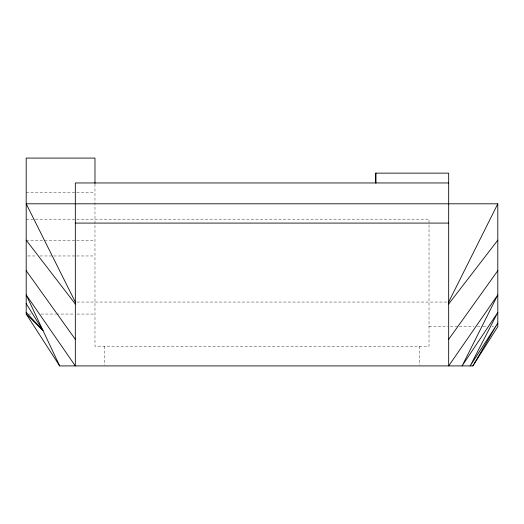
<?xml version="1.0" encoding="UTF-8"?>
<svg xmlns="http://www.w3.org/2000/svg" width="524" height="524" viewBox="0 0 524 524"><rect width="100%" height="100%" fill="white"/><g stroke="black" fill="none" stroke-linecap="round" stroke-linejoin="round"><path stroke-width="0.39" stroke-dasharray="2.62 1.97" d="M26.2 192.295L94.975 192.295M26.2 219.183L429.025 219.17L429.025 346.266L94.975 346.266L94.975 184.153M26.2 240.509L94.975 240.509M27.818 255.967L36.844 255.967M39.955 255.967L52.898 255.967M53.71 255.967L94.975 255.967M76.963 302.053L447.856 302.053M28.656 314.053L31.113 314.053M40.938 314.053L55.675 314.053M56.494 314.053L74.506 314.053M76.963 314.053L94.975 314.053M429.025 326.616L447.856 326.616M450.312 326.616L458.5 326.616M459.319 326.616L474.056 326.616M477.331 326.616L482.244 326.616M483.062 326.616L487.156 326.616M492.069 326.616L493.706 326.616M419.2 346.266L419.2 365.097M104.8 346.266L104.8 365.097"/><path stroke-width="0.79" d="M448.675 302.053L497.8 203.803L26.2 203.803L75.325 302.053M94.975 183.393L94.975 158.084L26.2 158.084L26.2 314.053L59.664 365.916L472.897 365.916L497.8 323.053L470.192 365.916L497.8 312.422L462.103 365.916L497.8 294.881L448.675 365.916L448.675 173.136L375.577 173.136L375.577 182.961M472.897 365.916L497.8 326.616L497.8 203.803M448.675 339.349L497.8 270.679M448.675 304.005L497.8 240.169M448.675 182.961L75.325 182.961L75.325 365.916L26.2 294.881L59.664 365.916M75.325 223.086L448.675 223.086M26.2 314.053L42.935 330.395L26.2 303.651M26.2 312.422L42.935 330.395M26.2 240.169L75.325 304.005M26.2 270.679L75.325 339.349M375.977 173.136L375.977 182.961"/></g></svg>
